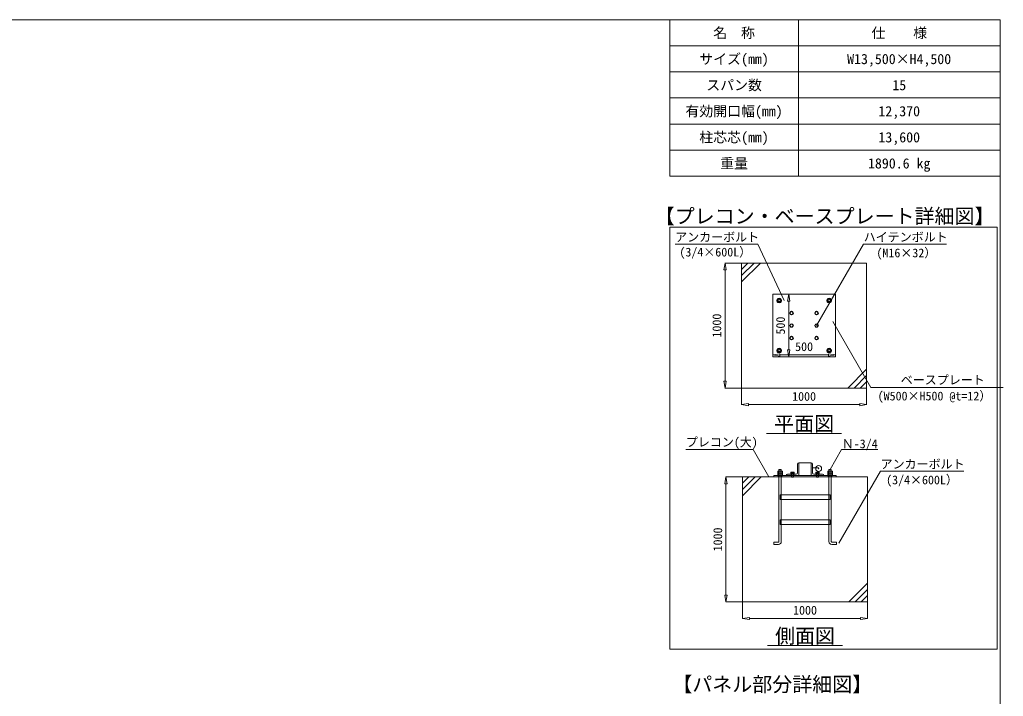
# Model space of a CAD drawing. Units: millimetres, scale not verified. Extents: x -16120 to 16120, y -26100 to 26100.
# Drawn here: x 3522 to 16120, y 17436 to 26100 of the extents above; entities that cross this region are included whole.
import ezdxf
from ezdxf.enums import TextEntityAlignment as Align

# ---------------------------------------------------------------- set-up
doc = ezdxf.new("R2010")
doc.units = ezdxf.units.MM
doc.header["$LTSCALE"] = 150
doc.header["$PDMODE"] = 32
doc.header["$PDSIZE"] = 75
doc.linetypes.add('DASHED1', pattern=[1.8, 1.2, -0.6])
doc.layers.add('0-A_図面枠', color=134, linetype='Continuous', lineweight=18)
doc.layers.add('1-8_表', color=134, linetype='Continuous', lineweight=18)
doc.styles.add('ＭＳ ゴシック', font='')
doc.styles.get('ＭＳ ゴシック').set_extended_font_data('MS Gothic')

msp = doc.modelspace()

# ---------------------------------------------------------------- linework, layer by layer
at = {"layer": '0-A_図面枠'}
for p, q in [((11917.1, 23224.4), (12975, 23224.4)), ((14330.5, 23224.4), (15392.5, 23224.4)), ((12541.7, 22895.3), (12556.3, 22983.3)), ((12767.2, 22983.3), (12554.7, 22983.3)), ((12556.3, 22983.3), (12571, 22895.3)), ((12768.8, 22743.3), (13008.8, 22983.3)), ((12768.8, 22823.3), (12928.8, 22983.3)), ((12768.8, 22903.3), (12848.8, 22983.3)), ((12541.7, 22895.3), (12571, 22895.3)), ((12556.3, 22895.3), (12556.3, 21471.3)), ((13170.4, 22583.3), (13374.1, 22583.3)), ((13357.8, 22495.3), (13372.5, 22583.3)), ((13372.5, 22583.3), (13387.2, 22495.3)), ((13357.8, 22495.3), (13387.2, 22495.3)), ((13372.5, 22495.3), (13372.5, 21871.3)), ((13256.8, 21822), (13168.8, 21807.3)), ((13168.8, 21784.9), (13168.8, 21808.9)), ((13168.8, 21807.3), (13256.8, 21792.6)), ((13256.8, 21822), (13256.8, 21792.6)), ((13256.8, 21807.3), (13880.8, 21807.3)), ((13357.8, 21871.3), (13372.5, 21783.3)), ((13357.8, 21871.3), (13387.2, 21871.3)), ((13372.5, 21783.3), (13387.2, 21871.3)), ((13880.8, 21822), (13968.8, 21807.3)), ((13880.8, 21822), (13880.8, 21792.6)), ((13968.8, 21807.3), (13880.8, 21792.6)), ((13354.4, 21783.3), (13374.1, 21783.3)), ((14368.8, 21623.3), (14128.8, 21383.3)), ((14368.8, 21543.3), (14208.8, 21383.3)), ((12541.7, 21471.3), (12556.3, 21383.3)), ((12541.7, 21471.3), (12571, 21471.3)), ((12556.3, 21383.3), (12571, 21471.3)), ((14368.8, 21463.3), (14288.8, 21383.3)), ((12767.2, 21383.3), (12554.7, 21383.3)), ((12768.8, 21381.7), (12768.8, 21169.2)), ((14368.8, 21381.7), (14368.8, 21169.2)), ((14422.1, 21392.2), (16120.3, 21392.2)), ((12856.8, 21185.5), (12768.8, 21170.8)), ((12768.8, 21170.8), (12856.8, 21156.1)), ((12856.8, 21185.5), (12856.8, 21156.1)), ((12856.8, 21170.8), (14280.8, 21170.8)), ((14280.8, 21185.5), (14368.8, 21170.8)), ((14280.8, 21185.5), (14280.8, 21156.1)), ((14368.8, 21170.8), (14280.8, 21156.1)), ((13088.8, 20802.6), (14048.8, 20802.6)), ((12054.4, 20596.7), (12913.4, 20596.7)), ((14049.1, 20596.7), (14512.8, 20596.7)), ((13660.9, 20424.2), (13500.9, 20424.2)), ((13245.6, 20296.2), (13245.6, 20319.5)), ((13245.6, 20291.6), (13245.6, 20268.3)), ((13276.1, 20296.2), (13276.1, 20319.5)), ((13276.1, 20291.6), (13276.1, 20268.3)), ((13401.9, 20307.4), (13399, 20305.7)), ((13399, 20305.7), (13399, 20291.7)), ((13442.7, 20291.7), (13399, 20291.7)), ((13439.8, 20307.4), (13401.9, 20307.4)), ((13438.9, 20291.4), (13402.9, 20291.4)), ((13410, 20305.7), (13410, 20291.7)), ((13420.7, 20286.6), (13419, 20280.1)), ((13422.8, 20286.6), (13421.1, 20280.1)), ((13431.8, 20305.7), (13431.8, 20291.7)), ((13439.8, 20307.4), (13442.7, 20305.7)), ((13442.7, 20305.7), (13442.7, 20291.7)), ((13484.9, 20408.2), (13484.9, 20296.2)), ((13676.9, 20408.2), (13676.9, 20296.2)), ((13722, 20307.4), (13719, 20305.7)), ((13719, 20305.7), (13719, 20291.7)), ((13762.8, 20291.7), (13719, 20291.7)), ((13759.8, 20307.4), (13722, 20307.4)), ((13758.9, 20291.4), (13722.9, 20291.4)), ((13730, 20305.7), (13730, 20291.7)), ((13740.7, 20286.6), (13739, 20280.1)), ((13742.8, 20286.6), (13741.1, 20280.1)), ((13751.8, 20305.7), (13751.8, 20291.7)), ((13759.8, 20307.4), (13762.8, 20305.7)), ((13762.8, 20305.7), (13762.8, 20291.7)), ((13885.6, 20296.2), (13885.6, 20319.5)), ((13885.6, 20291.6), (13885.6, 20268.3)), ((13916.1, 20296.2), (13916.1, 20319.5)), ((13916.1, 20291.6), (13916.1, 20268.3)), ((14547.2, 20317.8), (15613.3, 20317.8)), ((12553.7, 20157), (12568.4, 20245)), ((12779.3, 20245), (12566.8, 20245)), ((12568.4, 20245), (12583.1, 20157)), ((12780.9, 20005), (13020.9, 20245)), ((12780.9, 20085), (12940.9, 20245)), ((12780.9, 20164.9), (12860.9, 20245)), ((13468.9, 20280.1), (13356.9, 20280.1)), ((13408.1, 20245), (13408.1, 20280.1)), ((13431.7, 20240.5), (13431.7, 20280.1)), ((13433.7, 20245), (13431.7, 20240.5)), ((13433.7, 20245), (13433.7, 20280.1)), ((13660.9, 20264.2), (13500.9, 20264.2)), ((13692.9, 20280.1), (13804.9, 20280.1)), ((13728.1, 20245), (13728.1, 20280.1)), ((13751.7, 20240.5), (13751.7, 20280.1)), ((13753.7, 20245), (13751.7, 20240.5)), ((13753.7, 20245), (13753.7, 20280.1)), ((12553.7, 20157), (12583.1, 20157)), ((12568.4, 20157), (12568.4, 18733)), ((13276.1, 19957), (13276.1, 19697.8)), ((13885.6, 19957), (13885.6, 19697.8)), ((13276.1, 19637), (13276.1, 19417.8)), ((13885.6, 19637), (13885.6, 19417.8)), ((14380.9, 18885), (14140.9, 18645)), ((14380.9, 18805), (14220.9, 18645)), ((12553.7, 18733), (12568.4, 18645)), ((12553.7, 18733), (12583.1, 18733)), ((12568.4, 18645), (12583.1, 18733)), ((14380.9, 18725), (14300.9, 18645)), ((12779.3, 18645), (12566.8, 18645)), ((12780.9, 18643.3), (12780.9, 18430.9)), ((14380.9, 18643.3), (14380.9, 18430.9)), ((12868.9, 18447.1), (12780.9, 18432.5)), ((12780.9, 18432.5), (12868.9, 18417.8)), ((12868.9, 18447.1), (12868.9, 18417.8)), ((12868.9, 18432.5), (14292.9, 18432.5)), ((14292.9, 18447.1), (14380.9, 18432.5)), ((14292.9, 18447.1), (14292.9, 18417.8)), ((14380.9, 18432.5), (14292.9, 18417.8)), ((13100.9, 18085), (14060.9, 18085))]:
    msp.add_line(p, q, dxfattribs=at)
at = {"layer": '0-A_図面枠', "linetype": 'DASHED1'}
for p, q in [((13237.4, 20264.2), (13237.4, 20245)), ((13284.9, 20264.2), (13284.9, 20245)), ((13404.9, 20280.1), (13404.9, 20264.2)), ((13408.1, 20264.2), (13408.1, 20245)), ((13433.7, 20264.2), (13433.7, 20245)), ((13436.9, 20280.1), (13436.9, 20264.2)), ((13724.9, 20280.1), (13724.9, 20264.2)), ((13728.1, 20264.2), (13728.1, 20245)), ((13753.7, 20264.2), (13753.7, 20245)), ((13756.9, 20280.1), (13756.9, 20264.2)), ((13876.9, 20264.2), (13876.9, 20245)), ((13924.9, 20264.2), (13924.9, 20245)), ((13276.1, 20017.8), (13276.1, 19957)), ((13885.6, 20017.8), (13885.6, 19957)), ((13276.1, 19697.8), (13276.1, 19637)), ((13885.6, 19697.8), (13885.6, 19637))]:
    msp.add_line(p, q, dxfattribs=at)
at = {"layer": '0-A_図面枠'}
for points in [[(-16120.3, 26100), (16079.7, 26100), (16079.7, 3900), (-16120.3, 3900)], [(11848.1, 23443.8), (16040, 23443.8), (16040, 18038.1), (11848.1, 18038.1)], [(12768.8, 21383.3), (14368.8, 21383.3), (14368.8, 22983.3), (12768.8, 22983.3)], [(13168.8, 22583.3), (13968.8, 22583.3), (13968.8, 21783.3), (13168.8, 21783.3)], [(13263.6, 22528.9), (13278.4, 22503.3), (13263.6, 22477.7), (13234, 22477.7), (13219.3, 22503.3), (13234, 22528.9)], [(13874, 22528.9), (13859.3, 22503.3), (13874, 22477.7), (13903.6, 22477.7), (13918.4, 22503.3), (13903.6, 22528.9)], [(13397.9, 22362.2), (13387, 22343.3), (13397.9, 22324.4), (13419.8, 22324.4), (13430.7, 22343.3), (13419.8, 22362.2)], [(13717.9, 22362.2), (13707, 22343.3), (13717.9, 22324.4), (13739.8, 22324.4), (13750.7, 22343.3), (13739.8, 22362.2)], [(13397.9, 22202.2), (13387, 22183.3), (13397.9, 22164.4), (13419.8, 22164.4), (13430.7, 22183.3), (13419.8, 22202.2)], [(13717.9, 22202.2), (13707, 22183.3), (13717.9, 22164.4), (13739.8, 22164.4), (13750.7, 22183.3), (13739.8, 22202.2)], [(13397.9, 22042.2), (13387, 22023.3), (13397.9, 22004.4), (13419.8, 22004.4), (13430.7, 22023.3), (13419.8, 22042.2)], [(13717.9, 22042.2), (13707, 22023.3), (13717.9, 22004.4), (13739.8, 22004.4), (13750.7, 22023.3), (13739.8, 22042.2)], [(13263.6, 21837.7), (13278.4, 21863.3), (13263.6, 21888.9), (13234, 21888.9), (13219.3, 21863.3), (13234, 21837.7)], [(13874, 21837.7), (13859.3, 21863.3), (13874, 21888.9), (13903.6, 21888.9), (13918.4, 21863.3), (13903.6, 21837.7)], [(13231.3, 20296.2), (13231.3, 20319.5), (13290.4, 20319.5), (13290.4, 20296.2), (13286.5, 20293.9), (13235.3, 20293.9)], [(13231.3, 20291.6), (13231.3, 20268.3), (13290.4, 20268.3), (13290.4, 20291.6), (13286.5, 20293.9), (13235.3, 20293.9)], [(13398.5, 20291.4), (13398.5, 20286.6), (13443.3, 20286.6), (13443.3, 20291.4)], [(13443.3, 20286.6), (13398.5, 20286.6), (13398.5, 20280.1), (13443.3, 20280.1)], [(13718.5, 20291.4), (13718.5, 20286.6), (13763.3, 20286.6), (13763.3, 20291.4)], [(13763.3, 20286.6), (13718.5, 20286.6), (13718.5, 20280.1), (13763.3, 20280.1)], [(13871.3, 20296.2), (13871.3, 20319.5), (13930.4, 20319.5), (13930.4, 20296.2), (13926.5, 20293.9), (13875.3, 20293.9)], [(13871.3, 20291.6), (13871.3, 20268.3), (13930.4, 20268.3), (13930.4, 20291.6), (13926.5, 20293.9), (13875.3, 20293.9)], [(12780.9, 18645), (14380.9, 18645), (14380.9, 20245), (12780.9, 20245)], [(13180.9, 20245), (13980.9, 20245), (13980.9, 20264.2), (13180.9, 20264.2)], [(13232.1, 20268.3), (13289.7, 20268.3), (13289.7, 20264.2), (13232.1, 20264.2)], [(13872.1, 20268.3), (13929.7, 20268.3), (13929.7, 20264.2), (13872.1, 20264.2)], [(13260.9, 20017.8), (13900.9, 20017.8), (13900.9, 19957), (13260.9, 19957)], [(13260.9, 19697.8), (13900.9, 19697.8), (13900.9, 19637), (13260.9, 19637)]]:
    msp.add_lwpolyline(points, close=True, dxfattribs=at)
for points in [[(13311.3, 22503.3), (12976.1, 23224.4), (12975.5, 23224.4)], [(13728.8, 22183.3), (14329.9, 23224.4), (14330.5, 23224.4)], [(13934.7, 22235.5), (14421.5, 21392.2), (14422.1, 21392.2)], [(13117.3, 20245), (12914.3, 20596.7), (12913.7, 20596.7)], [(13900.9, 20341), (14048.5, 20596.7), (14049.1, 20596.7)], [(13340.9, 20264.2), (13500.9, 20264.2), (13500.9, 20424.2)], [(13820.9, 20264.2), (13660.9, 20264.2), (13660.9, 20424.2)], [(13245.6, 19417.8), (13245.6, 20341), (13276.1, 20341), (13276.1, 20017.8)], [(13245.6, 20241), (13249.6, 20245), (13249.6, 20341), (13272.1, 20341), (13272.1, 20245), (13276.1, 20241)], [(13755.3, 20360.2), (13676.9, 20360.2), (13676.9, 20344.2)], [(13916.1, 19417.8), (13916.1, 20341), (13885.6, 20341), (13885.6, 20017.8)], [(13916.1, 20241), (13912.1, 20245), (13912.1, 20341), (13889.6, 20341), (13889.6, 20245), (13885.6, 20241)], [(14014.8, 19396.7), (14546.6, 20317.8), (14547.2, 20317.8)], [(13433.7, 20245), (13408.1, 20245), (13410, 20240.5)], [(13431.7, 20240.5), (13410, 20240.5), (13410, 20280.1)], [(13753.7, 20245), (13728.1, 20245), (13730.1, 20240.5)], [(13751.7, 20240.5), (13730.1, 20240.5), (13730.1, 20280.1)], [(13239.3, 19381), (13180.1, 19381), (13180.1, 19411.4), (13239.2, 19411.4)], [(13922.4, 19381), (13981.6, 19381), (13981.6, 19411.4), (13922.5, 19411.4)]]:
    msp.add_lwpolyline(points, dxfattribs=at)
for centre, radius in [((13248.8, 22503.3), 25.6), ((13248.8, 22503.3), 15.2), ((13248.8, 22503.3), 12.9), ((13888.8, 22503.3), 25.6), ((13888.8, 22503.3), 15.2), ((13888.8, 22503.3), 12.9), ((13408.8, 22343.3), 22.4), ((13408.8, 22343.3), 18.9), ((13728.8, 22343.3), 22.4), ((13728.8, 22343.3), 18.9), ((13408.8, 22183.3), 22.4), ((13408.8, 22183.3), 18.9), ((13728.8, 22183.3), 22.4), ((13728.8, 22183.3), 18.9), ((13408.8, 22023.3), 22.4), ((13408.8, 22023.3), 18.9), ((13728.8, 22023.3), 22.4), ((13728.8, 22023.3), 18.9), ((13248.8, 21863.3), 25.6), ((13248.8, 21863.3), 15.2), ((13248.8, 21863.3), 12.9), ((13888.8, 21863.3), 25.6), ((13888.8, 21863.3), 15.2), ((13888.8, 21863.3), 12.9)]:
    msp.add_circle(centre, radius, dxfattribs=at)
for centre, radius, start, end in [((13248.8, 22503.3), 28.8, 122.734, 177.266), ((13248.8, 22503.3), 28.8, 182.734, 237.266), ((13248.8, 22503.3), 28.8, 62.734, 117.266), ((13248.8, 22503.3), 28.8, 242.734, 297.266), ((13248.8, 22503.3), 28.8, 2.734, 57.266), ((13248.8, 22503.3), 28.8, 302.734, 357.266), ((13888.8, 22503.3), 28.8, 122.734, 177.266), ((13888.8, 22503.3), 28.8, 182.734, 237.266), ((13888.8, 22503.3), 28.8, 62.734, 117.266), ((13888.8, 22503.3), 28.8, 242.734, 297.266), ((13888.8, 22503.3), 28.8, 2.734, 57.266), ((13888.8, 22503.3), 28.8, 302.734, 357.266), ((13248.8, 21863.3), 28.8, 122.734, 177.266), ((13248.8, 21863.3), 28.8, 182.734, 237.266), ((13248.8, 21863.3), 28.8, 62.734, 117.266), ((13248.8, 21863.3), 28.8, 242.734, 297.266), ((13248.8, 21863.3), 28.8, 2.734, 57.266), ((13248.8, 21863.3), 28.8, 302.734, 357.266), ((13888.8, 21863.3), 28.8, 122.734, 177.266), ((13888.8, 21863.3), 28.8, 182.734, 237.266), ((13888.8, 21863.3), 28.8, 62.734, 117.266), ((13888.8, 21863.3), 28.8, 242.734, 297.266), ((13888.8, 21863.3), 28.8, 2.734, 57.266), ((13888.8, 21863.3), 28.8, 302.734, 357.266), ((13500.9, 20408.2), 16, 90, 180), ((13660.9, 20408.2), 16, 0, 90), ((13238.5, 20308.6), 14.3, 240.0064, 300.0064), ((13238.5, 20279.2), 14.3, 60.0064, 120.0064), ((13260.9, 20345.8), 51.9, 252.93497, 287.07105), ((13260.9, 20242), 51.9, 72.93497, 107.07105), ((13283.3, 20308.6), 14.3, 239.98131, 300.0315), ((13283.3, 20279.2), 14.3, 59.98131, 120.0315), ((13404.5, 20297.7), 9.68, 55.616, 124.384), ((13402.9, 20291.7), 0.32, 180, 270), ((13420.9, 20271.2), 36.2, 72.412, 107.588), ((13437.3, 20297.7), 9.68, 55.616, 124.384), ((13438.9, 20291.7), 0.32, 270, 0), ((13468.9, 20296.2), 16, 270, 360), ((13692.9, 20296.2), 16, 180, 270), ((13724.5, 20297.7), 9.68, 55.616, 124.384), ((13722.9, 20291.7), 0.32, 180, 270), ((13740.9, 20271.2), 36.2, 72.412, 107.588), ((13757.3, 20297.7), 9.68, 55.616, 124.384), ((13758.9, 20291.7), 0.32, 270, 0), ((13878.5, 20308.6), 14.3, 240.0064, 300.0064), ((13878.5, 20279.2), 14.3, 60.0064, 120.0064), ((13900.9, 20345.8), 51.9, 252.93497, 287.07105), ((13900.9, 20242), 51.9, 72.93497, 107.07105), ((13923.3, 20308.6), 14.3, 239.98131, 300.0315), ((13923.3, 20279.2), 14.3, 59.98131, 120.0315), ((13356.9, 20264.2), 16, 90, 180), ((13804.9, 20264.2), 16, 0, 90), ((13239.2, 19417.8), 6.41, 270, 360), ((13239.3, 19417.8), 36.8, 270, 360), ((13922.4, 19417.8), 36.8, 180, 270), ((13922.5, 19417.8), 6.41, 180, 270)]:
    msp.add_arc(centre, radius, start, end, dxfattribs=at)
msp.add_point((13755.3, 20352.2), dxfattribs=at)
at = {"layer": '1-8_表'}
for p, q in [((11848.1, 26100), (16079.7, 26100)), ((11848.1, 26100), (11848.1, 24095.5)), ((13496.2, 26100), (13496.2, 24095.5)), ((16079.7, 26100), (16079.7, 24095.5)), ((11848.1, 25765.9), (16079.7, 25765.9)), ((11848.1, 25431.8), (16079.7, 25431.8)), ((11848.1, 25097.8), (16079.7, 25097.8)), ((11848.1, 24763.7), (16079.7, 24763.7)), ((11848.1, 24429.6), (16079.7, 24429.6)), ((11848.1, 24095.5), (16079.7, 24095.5))]:
    msp.add_line(p, q, dxfattribs=at)

# ---------------------------------------------------------------- texts
at = {"layer": '0-A_図面枠', "style": 'ＭＳ ゴシック'}
for s, height, p in [('【プレコン・ベースプレート詳細図】 ', 187.7, (11655, 23434.2)), ('アンカーボルト', 112.6, (11917.1, 23225.3)), ('ハイテンボルト', 112.6, (14332.1, 23225.3)), ('(3/4×600L）', 112.6, (11971.4, 23034.3)), ('(M16×32）', 112.6, (14495.1, 23023.4)), ('500', 112.6, (13453.6, 21823.1)), ('   \u3000ベースプレート\u3000\u3000\u3000         ', 112.6, (14423.7, 21395.9)), ('1000', 112.6, (13415.2, 21186.6)), ('(W500×H500 @t=12）', 112.6, (14510.6, 21191.2)), ('平面図', 187.7, (13184.8, 20777)), ('プレコン(大)', 112.6, (12054.4, 20600.3)), ('Ｎ-3/4', 112.6, (14050.7, 20579.2)), ('アンカーボルト\u3000', 112.6, (14548.8, 20318.8)), ('(3/4×600L）', 112.6, (14619, 20116.9)), ('1000', 112.6, (13427.3, 18448.3)), ('側面図', 187.7, (13196.9, 18059.4)), ('【パネル部分詳細図】', 187.7, (11880.8, 17439.8))]:
    msp.add_text(s, height=height, dxfattribs=at).set_placement(p, align=Align.BOTTOM_LEFT)
for s, p in [('1000', (12540.5, 22029.7)), ('500', (13356.7, 22068.1)), ('1000', (12552.6, 19291.4))]:
    msp.add_text(s, height=112.6, rotation=90, dxfattribs=at).set_placement(p, align=Align.BOTTOM_LEFT)
at = {"layer": '1-8_表', "style": 'ＭＳ ゴシック'}
for s, p in [('名\u3000称', (12404.9, 25826.1)), ('仕\u3000\u3000様', (14431.6, 25826.1)), ('サイズ(mm)', (12226.7, 25492)), ('W13,500×H4,500', (14119.8, 25492)), ('スパン数', (12315.8, 25157.9)), ('15', (14698.9, 25157.9)), ('有効開口幅(mm)', (12048.5, 24823.8)), ('12,370', (14520.7, 24823.8)), ('柱芯芯(mm)', (12226.7, 24489.7)), ('13,600', (14520.7, 24489.7)), ('重量', (12494, 24155.7)), ('1890.6 kg', (14387.1, 24155.7))]:
    msp.add_text(s, height=130.6, dxfattribs=at).set_placement(p, align=Align.BOTTOM_LEFT)

doc.saveas('drawing.dxf')
